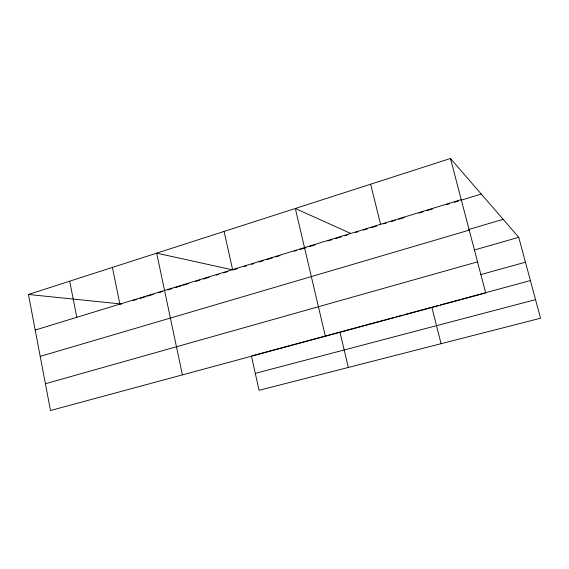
<?xml version="1.0" encoding="UTF-8"?>
<svg xmlns="http://www.w3.org/2000/svg" width="569" height="569" viewBox="0 0 569 569"><rect width="100%" height="100%" fill="white"/><g stroke="black" fill="none" stroke-linecap="round" stroke-linejoin="round"><path stroke-width="0.85" d="M450.456 158.488L485.691 292.971L50.492 410.512L28.45 294.472L450.456 158.488L518.736 237.301L540.55 318.235L259.066 390.306L251.413 355.966M35.207 330.048L461.231 199.627M132.598 300.702L136.788 299.422M140.138 298.398L146.005 296.605M147.677 296.093L153.545 294.294M158.573 292.758L162.791 291.47M167.855 289.92L172.073 288.625M175.444 287.594L181.347 285.787M183.033 285.275L188.936 283.469M195.693 281.399L199.939 280.104M203.339 279.059L209.292 277.238M216.092 275.161L218.638 274.379M223.738 272.821L227.991 271.52M237.273 268.682L233.084 269.962L156.667 253.155L182.414 374.879M243.98 266.626L246.491 265.858M251.519 264.322L254.03 263.554M259.059 262.017L263.248 260.73M266.598 259.706L272.466 257.913M275.816 256.889L280.005 255.609M294.258 251.242L296.783 250.474M300.14 249.442L306.022 247.643M309.387 246.619L315.269 244.819M327.872 240.964L332.076 239.677M335.433 238.646L341.315 236.846M344.679 235.822L347.197 235.047M355.625 232.472L358.157 231.697M363.228 230.146L367.453 228.852M370.839 227.82L376.749 226.007M383.513 223.937L386.045 223.162M391.116 221.611L395.341 220.317M398.727 219.285L404.637 217.479M418.99 213.083L423.194 211.796M426.558 210.772L432.447 208.965M446.75 204.591L449.275 203.816M454.325 202.272L458.536 200.985M461.061 200.217L481.253 194.036M468.479 229.556L503.167 219.335M40.207 356.379L469.226 230.125M474.176 250.068L518.736 237.301M45.406 383.734L477.54 261.861M480.606 274.635L525.45 262.209M252.259 355.739L339.913 332.054L348.32 367.453M340.76 331.827L384.246 320.077M385.099 319.849L394.452 317.324M396.152 316.862L402.952 315.027M404.651 314.565L431.003 307.445M438.649 305.382L431.85 307.217L441.082 343.704M440.342 304.92L459.88 299.643M461.573 299.187L479.411 294.365M480.257 294.137L530.4 280.588M255.289 373.349L535.536 299.635M28.45 294.472L121.702 304.038M350.618 233.411L295.311 208.482L325.361 336.272M370.639 184.207L380.59 224.314M224.094 231.427L232.607 269.614M112.399 267.423L119.881 304.123M69.681 281.186L76.794 317.317"/></g></svg>
